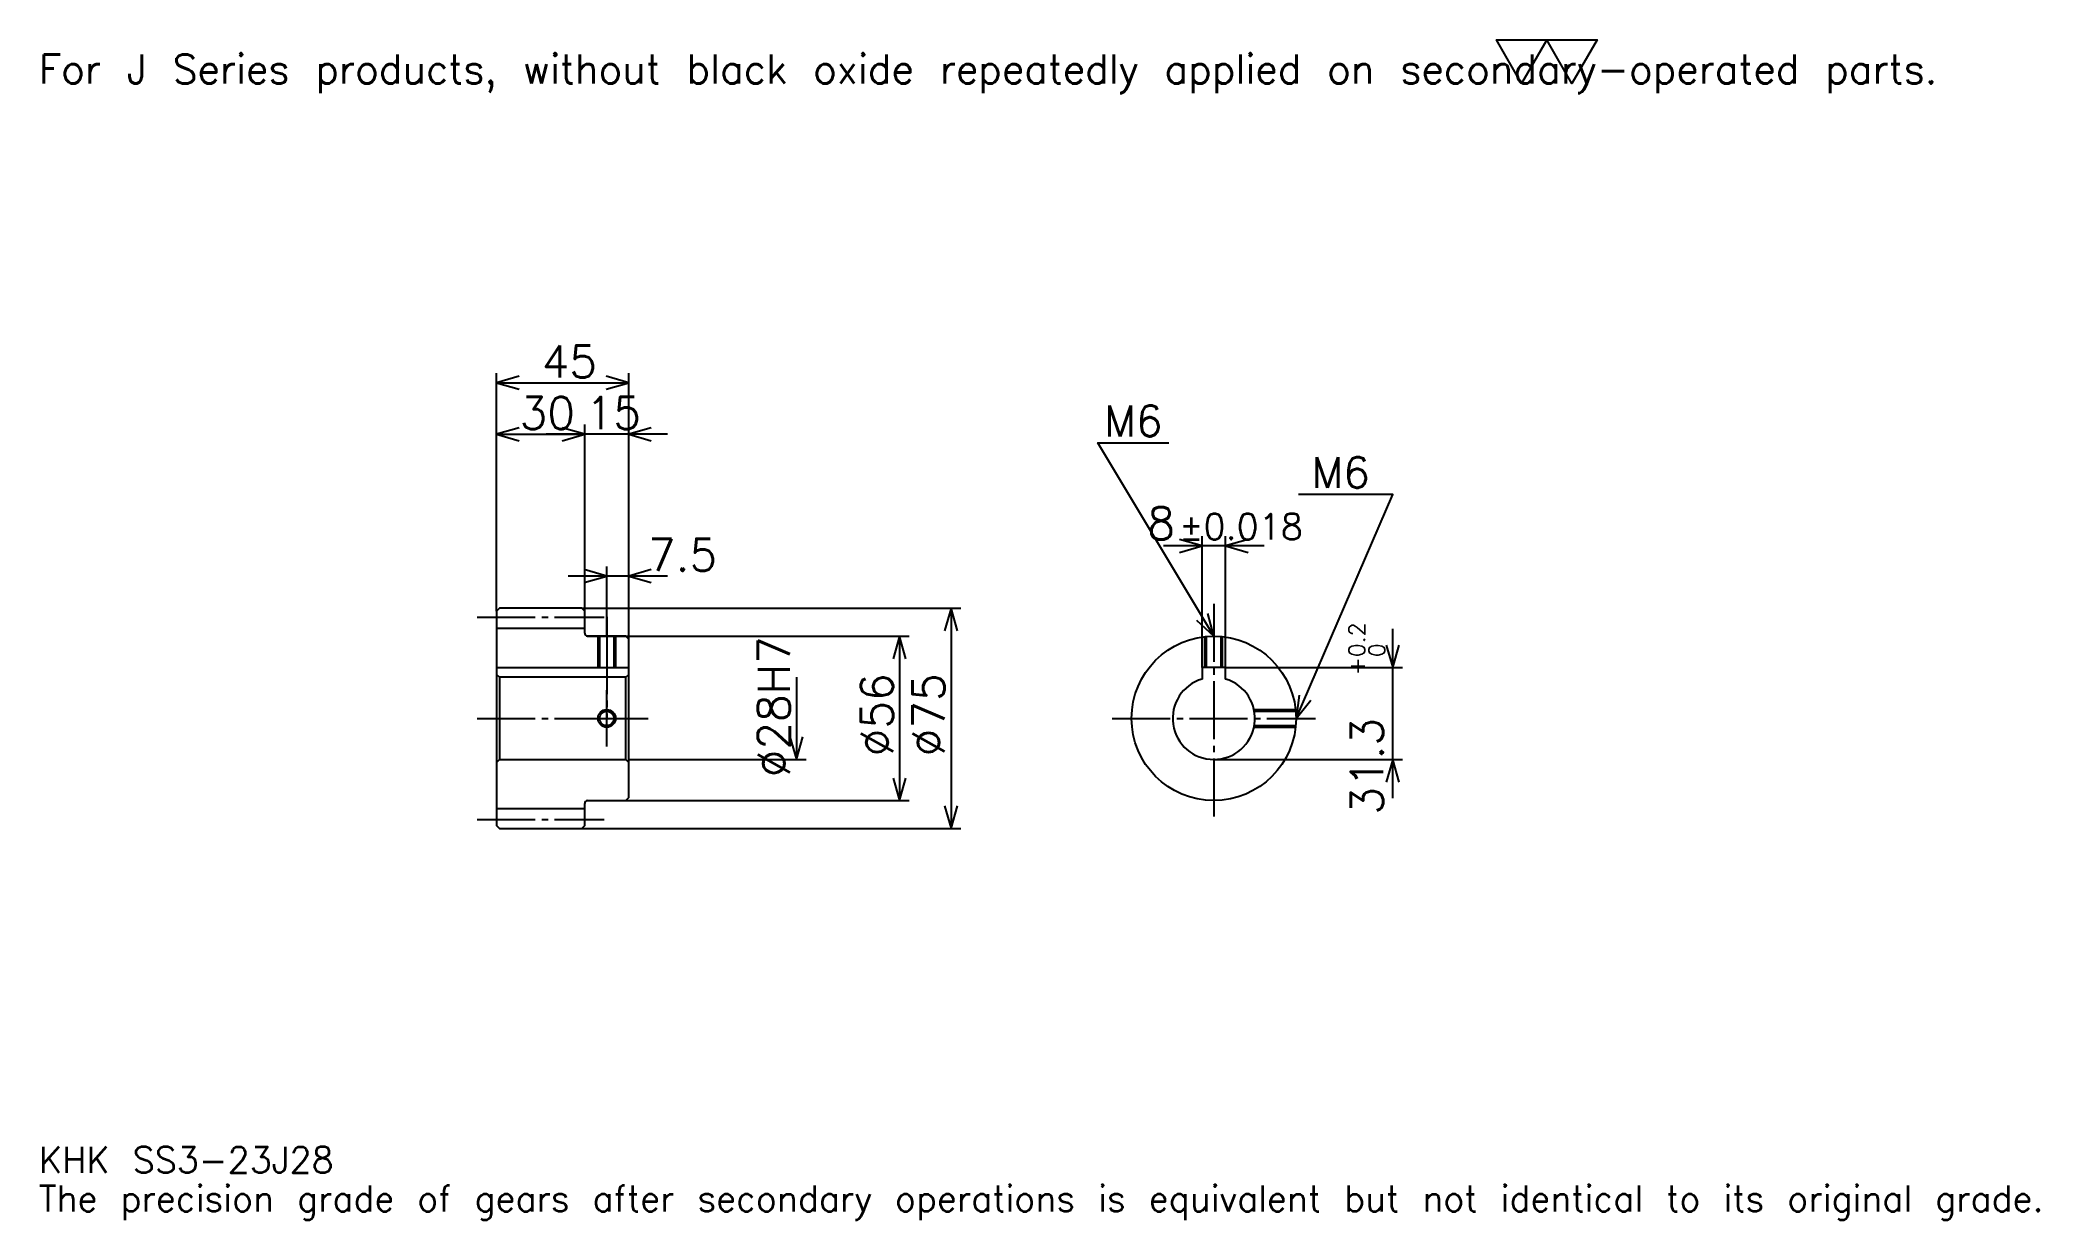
# Model space of a CAD drawing. Extents: x 22 to 703, y 8 to 410.
import ezdxf

# ---------------------------------------------------------------- set-up
doc = ezdxf.new("R2010")
doc.units = 0
doc.linetypes.add('DASHDOT', pattern=[26.347826, 19.76087, -2.195652, 2.195652, -2.195652])
doc.layers.get('0').update_dxf_attribs({"linetype": 'CONTINUOUS'})
doc.layers.add('DASHDOT', color=6, linetype='DASHDOT')
doc.styles.add('KANJI', font='TXT', dxfattribs={"bigfont": 'BIGFONT'})

msp = doc.modelspace()

# ---------------------------------------------------------------- linework, layer by layer
at = {"color": 5}
for p, q in [((177.847809, 216.445648), (177.847809, 296.586945)), ((177.847809, 293.293457), (222.847809, 293.293457)), ((222.847809, 216.445648), (222.847809, 296.586945)), ((177.847809, 275.728271), (207.847809, 275.728271)), ((236.021729, 275.728271), (194.673889, 275.728271)), ((207.847809, 216.445648), (207.847809, 279.021729)), ((418.108673, 196.245651), (418.108673, 240.978256)), ((426.108673, 196.245651), (426.108673, 240.978256)), ((439.282593, 237.684784), (404.934753, 237.684784)), ((236.021729, 227.423904), (202.173889, 227.423904)), ((215.347809, 216.445648), (215.347809, 230.717392)), ((177.847809, 215.445648), (177.847809, 216.445648)), ((206.847809, 216.445648), (222.847809, 216.445648)), ((207.847809, 215.445648), (207.847809, 216.445648)), ((215.347809, 206.945648), (215.347809, 216.445648)), ((215.347809, 206.945648), (215.347809, 216.445648)), ((222.847809, 216.445648), (335.923889, 216.445648)), ((222.847809, 205.945648), (222.847809, 216.445648)), ((332.630432, 216.445648), (332.630432, 141.445648)), ((208.847809, 206.945648), (222.847809, 206.945648)), ((222.847809, 206.945648), (318.358673, 206.945648)), ((315.065186, 206.945648), (315.065186, 150.945648)), ((483.043457, 151.771729), (483.043457, 209.419556)), ((279.934753, 192.945648), (279.934753, 164.945648)), ((426.108673, 196.245651), (486.336945, 196.245651)), ((222.847809, 164.945648), (283.228241, 164.945648)), ((422.108673, 164.945648), (486.336945, 164.945648)), ((208.847809, 150.945648), (222.847809, 150.945648)), ((222.847809, 150.945648), (318.358673, 150.945648)), ((206.847809, 141.445648), (222.847809, 141.445648)), ((222.847809, 141.445648), (335.923889, 141.445648))]:
    msp.add_line(p, q, dxfattribs=at)
at = {"color": 4}
for p, q in [((177.847809, 209.695648), (207.847809, 209.695648)), ((177.847809, 196.245651), (222.847809, 196.245651)), ((178.847809, 192.945648), (178.847809, 164.945648)), ((221.847809, 192.945648), (222.847809, 193.945648)), ((221.847809, 164.945648), (222.847809, 163.945648)), ((177.847809, 148.195648), (207.847809, 148.195648))]:
    msp.add_line(p, q, dxfattribs=at)
at = {"color": 7}
msp.add_lwpolyline([(526.956543, 395.217377), (518.393494, 410.059998), (552.645691, 410.059998), (544.082642, 395.217377), (535.519592, 410.059998), (526.956543, 395.217377)], dxfattribs=at)
at = {"color": 5}
for points in [[(185.532593, 295.489136), (177.847809, 293.293457), (185.532593, 291.097809)], [(215.163025, 291.097809), (222.847809, 293.293457), (215.163025, 295.489136)], [(185.532593, 277.92392), (177.847809, 275.728271), (185.532593, 273.532593)], [(200.163025, 273.532593), (207.847809, 275.728271), (200.163025, 277.92392)], [(200.163025, 273.532593), (207.847809, 275.728271), (200.163025, 277.92392)], [(230.532593, 277.92392), (222.847809, 275.728271), (230.532593, 273.532593)], [(422.108673, 206.945648), (382.586945, 272.815216), (406.739136, 272.815216)], [(450.108673, 178.945648), (483.043457, 255.25), (450.986938, 255.25)], [(410.423889, 235.489136), (418.108673, 237.684784), (410.423889, 239.880432)], [(433.793457, 239.880432), (426.108673, 237.684784), (433.793457, 235.489136)], [(207.663025, 225.228256), (215.347809, 227.423904), (207.663025, 229.619568)], [(230.532593, 229.619568), (222.847809, 227.423904), (230.532593, 225.228256)], [(334.82605, 208.760864), (332.630432, 216.445648), (330.434753, 208.760864)], [(416.272125, 212.40564), (422.108673, 206.945648), (420.037659, 214.664948)], [(317.260864, 199.260864), (315.065186, 206.945648), (312.869568, 199.260864)], [(480.847809, 203.930435), (483.043457, 196.245651), (485.239105, 203.930435)], [(451.138153, 186.871368), (450.108673, 178.945648), (455.169922, 185.131149)], [(277.739105, 172.630432), (279.934753, 164.945648), (282.130432, 172.630432)], [(485.239105, 157.260864), (483.043457, 164.945648), (480.847809, 157.260864)], [(312.869568, 158.630432), (315.065186, 150.945648), (317.260864, 158.630432)], [(330.434753, 149.130432), (332.630432, 141.445648), (334.82605, 149.130432)]]:
    msp.add_lwpolyline(points, dxfattribs=at)
at = {"color": 4}
for points in [[(207.847809, 207.945648), (207.847809, 215.445648), (206.847809, 216.445648), (178.847809, 216.445648), (177.847809, 215.445648), (177.847809, 163.945648)], [(208.847809, 150.945648), (221.847809, 150.945648), (222.847809, 151.945648), (222.847809, 205.945648), (221.847809, 206.945648), (208.847809, 206.945648)], [(212.347809, 206.945648), (212.347809, 196.245651)], [(212.887817, 206.945648), (212.887817, 196.245651)], [(217.8078, 206.945648), (217.8078, 196.245651)], [(218.347809, 206.945648), (218.347809, 196.245651)], [(419.108673, 196.245651), (419.108673, 206.78447)], [(419.648682, 196.245651), (419.648682, 206.837372)], [(424.568665, 196.245651), (424.568665, 206.837372)], [(425.108673, 196.245651), (425.108673, 206.78447)], [(177.847809, 163.945648), (178.847809, 164.945648), (221.847809, 164.945648), (221.847809, 192.945648), (178.847809, 192.945648), (177.847809, 193.945648)], [(426.108673, 192.362061), (426.108673, 196.245651), (418.108673, 196.245651), (418.108673, 192.362061)], [(435.783478, 181.945648), (449.947479, 181.945648)], [(435.890839, 181.405655), (450.000397, 181.405655)], [(435.783478, 175.945648), (449.947479, 175.945648)], [(435.890839, 176.485641), (450.000397, 176.485641)], [(177.847809, 163.945648), (177.847809, 142.445648), (178.847809, 141.445648), (206.847809, 141.445648), (207.847809, 142.445648), (207.847809, 149.945648)]]:
    msp.add_lwpolyline(points, dxfattribs=at)
for centre, radius in [((422.108673, 178.945648), 28), ((215.347809, 178.945648), 2.46)]:
    msp.add_circle(centre, radius, dxfattribs=at)
at = {"color": 7}
msp.add_circle((215.347809, 178.945648), 3, dxfattribs=at)
at = {"color": 4}
for centre, radius, start, end in [((208.847809, 207.945648), 1, 180, 270), ((422.108673, 178.945648), 14, 106.601549926, 73.398450074), ((208.847809, 149.945648), 1, 90, 180)]:
    msp.add_arc(centre, radius, start, end, dxfattribs=at)
at = {"layer": 'DASHDOT', "color": 7}
for p, q in [((422.108673, 217.923904), (422.108673, 144.358688)), ((171.260849, 213.445648), (214.434769, 213.445648)), ((215.347809, 206.945648), (215.347809, 178.945648)), ((171.260849, 178.945648), (229.434769, 178.945648)), ((387.521729, 178.945648), (456.695648, 178.945648)), ((171.260849, 144.445648), (214.434769, 144.445648))]:
    msp.add_line(p, q, dxfattribs=at)
for points in [[(215.347809, 213.532608), (215.347809, 189.658691)], [(215.347809, 169.358688), (215.347809, 188.532608)], [(205.760849, 178.945648), (224.934769, 178.945648)]]:
    msp.add_lwpolyline(points, dxfattribs=at)

# ---------------------------------------------------------------- texts
at = {"color": 7, "style": 'KANJI'}
for s, height, p in [('For J Series products, without black oxide repeatedly applied on secondary-operated parts.', 9.880435, (21.956522, 395.217377)), ('45', 10.978261, (193.211945, 295.049988)), ('30', 10.978261, (185.711945, 277.484772)), ('15', 10.978261, (208.211945, 277.484772)), ('M6', 10.539131, (384.782593, 275.010864)), ('M6', 10.539131, (455.378235, 257.445648)), ('8', 10.978261, (399.447388, 239.880432)), ('%%p0.018', 8.782609, (410.314514, 239.880432)), ('7.5', 10.978261, (229.434769, 229.180435)), ('KHK SS3-23J28', 8.782609, (21.956522, 24.152174)), ('The precision grade of gears after secondary operations is equivalent but not identical to its original grade.', 8.782609, (21.956522, 10.978261))]:
    msp.add_text(s, height=height, dxfattribs=at).set_placement(p)
for s, height, p in [('%%c28H7', 10.978261, (277.739105, 158.910324)), ('0.2', 5.48913, (473.602142, 199.828781)), ('+', 5.48913, (473.602142, 193.680954)), ('0', 5.48913, (480.408661, 199.828781)), ('%%c56', 10.978261, (312.869568, 166.046188)), ('%%c75', 10.978261, (330.434753, 166.046188)), ('31.3', 10.978261, (479.749969, 146.162689))]:
    msp.add_text(s, height=height, rotation=90, dxfattribs=at).set_placement(p)

doc.saveas('drawing.dxf')
